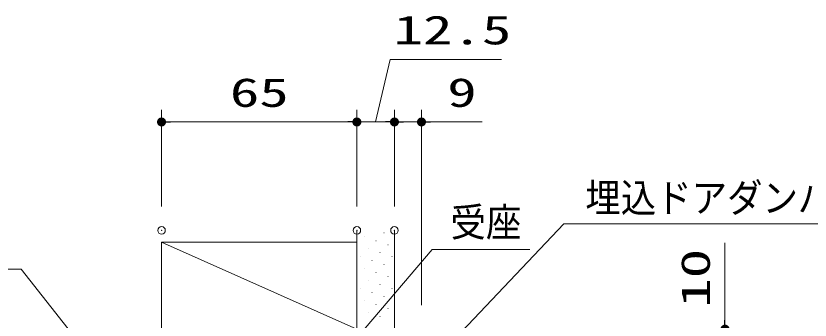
# Model space of a CAD drawing. Units: millimetres, scale not verified. Extents: x -1306 to 1306, y -607 to 607.
# Drawn here: x -116.3 to 148, y -125.4 to -24.1 of the extents above; entities that cross this region are included whole.
import ezdxf
from ezdxf.enums import TextEntityAlignment as Align

# ---------------------------------------------------------------- set-up
doc = ezdxf.new("R2010")
doc.units = ezdxf.units.MM
doc.header["$LTSCALE"] = 5
doc.header["$PDMODE"] = 32
doc.header["$PDSIZE"] = 2.5
for name, color, linetype, lineweight in [('0-1_線(黄)', 2, 'Continuous', 15), ('1-1_寸法線', 3, 'Continuous', 13), ('1-2_ハッチング', 6, 'Continuous', 9), ('1-4_DEFPOINTS', 7, 'Continuous', 5), ('1-5_0', 3, 'Continuous', 25)]:
    doc.layers.add(name, color=color, linetype=linetype, lineweight=lineweight)
doc.styles.add('ＭＳ ゴシック', font='')
doc.styles.get('ＭＳ ゴシック').set_extended_font_data('MS Gothic')

# ---------------------------------------------------------------- blocks, each defined once
blk = doc.blocks.new('_DOT')
at = {"layer": '1-5_0'}
blk.add_line((-2.5, 0), (-5, 0), dxfattribs=at)
for points in [[(0, 0), (-2.5, 0), (-2.48, 0.313)], [(0, 0), (-2.48, -0.313), (-2.5, 0)], [(0, 0), (-2.48, 0.313), (-2.421, 0.622)], [(0, 0), (-2.421, -0.622), (-2.48, -0.313)], [(0, 0), (-2.421, 0.622), (-2.324, 0.92)], [(0, 0), (-2.324, -0.92), (-2.421, -0.622)], [(0, 0), (-2.324, 0.92), (-2.191, 1.204)], [(0, 0), (-2.191, -1.204), (-2.324, -0.92)], [(0, 0), (-2.191, 1.204), (-2.023, 1.469)], [(0, 0), (-2.023, -1.469), (-2.191, -1.204)], [(0, 0), (-2.023, 1.469), (-1.822, 1.711)], [(0, 0), (-1.822, -1.711), (-2.023, -1.469)], [(0, 0), (-1.822, 1.711), (-1.594, 1.926)], [(0, 0), (-1.594, -1.926), (-1.822, -1.711)], [(0, 0), (-1.594, 1.926), (-1.34, 2.111)], [(0, 0), (-1.34, -2.111), (-1.594, -1.926)], [(0, 0), (-1.34, 2.111), (-1.064, 2.262)], [(0, 0), (-1.064, -2.262), (-1.34, -2.111)], [(0, 0), (-1.064, 2.262), (-0.773, 2.378)], [(0, 0), (-0.773, -2.378), (-1.064, -2.262)], [(0, 0), (-0.773, 2.378), (-0.468, 2.456)], [(0, 0), (-0.468, -2.456), (-0.773, -2.378)], [(0, 0), (-0.468, 2.456), (-0.157, 2.495)], [(0, 0), (-0.157, -2.495), (-0.468, -2.456)], [(0, 0), (-0.157, 2.495), (0.157, 2.495)], [(0, 0), (0.157, -2.495), (-0.157, -2.495)], [(0, 0), (0.157, 2.495), (0.468, 2.456)], [(0, 0), (0.468, 2.456), (0.773, 2.378)], [(0, 0), (0.773, 2.378), (1.064, 2.262)], [(0, 0), (1.064, 2.262), (1.34, 2.111)], [(0, 0), (1.34, 2.111), (1.594, 1.926)], [(0, 0), (1.594, 1.926), (1.822, 1.711)], [(0, 0), (1.822, 1.711), (2.023, 1.469)], [(0, 0), (2.023, 1.469), (2.191, 1.204)], [(0, 0), (2.191, 1.204), (2.324, 0.92)], [(0, 0), (2.324, 0.92), (2.421, 0.622)], [(0, 0), (2.421, 0.622), (2.48, 0.313)], [(0, 0), (2.48, 0.313), (2.5, 0)], [(0, 0), (0.468, -2.456), (0.157, -2.495)], [(0, 0), (0.773, -2.378), (0.468, -2.456)], [(0, 0), (1.064, -2.262), (0.773, -2.378)], [(0, 0), (1.34, -2.111), (1.064, -2.262)], [(0, 0), (1.594, -1.926), (1.34, -2.111)], [(0, 0), (1.822, -1.711), (1.594, -1.926)], [(0, 0), (2.023, -1.469), (1.822, -1.711)], [(0, 0), (2.191, -1.204), (2.023, -1.469)], [(0, 0), (2.324, -0.92), (2.191, -1.204)], [(0, 0), (2.421, -0.622), (2.324, -0.92)], [(0, 0), (2.48, -0.313), (2.421, -0.622)], [(0, 0), (2.5, 0), (2.48, -0.313)]]:
    blk.add_solid(points, dxfattribs=at)

msp = doc.modelspace()

# ---------------------------------------------------------------- linework, layer by layer
at = {"layer": '0-1_線(黄)'}
for p, q in [((-2.802, -128.401), (-2.802, -95.514)), ((9.698, -138.401), (9.698, -95.514)), ((-67.802, -128.401), (-67.802, -99.401)), ((-67.802, -99.401), (-2.802, -99.401)), ((-2.802, -128.401), (-67.802, -99.401))]:
    msp.add_line(p, q, dxfattribs=at)
at = {"layer": '1-1_寸法線'}
for p, q in [((-67.802, -87.514), (-67.802, -55.401)), ((-2.802, -87.514), (-2.802, -55.401)), ((-2.802, -87.514), (-2.802, -55.401)), ((9.698, -87.514), (9.698, -55.401)), ((9.698, -87.514), (9.698, -55.401)), ((18.698, -120.401), (18.698, -55.401)), ((-5.802, -59.401), (-64.802, -59.401)), ((-5.802, -59.401), (-8.802, -59.401)), ((9.698, -59.401), (-2.802, -59.401)), ((9.698, -59.401), (-2.802, -59.401)), ((6.698, -59.401), (3.698, -59.401)), ((9.698, -59.401), (18.698, -59.401)), ((12.698, -59.401), (15.698, -59.401)), ((21.698, -59.401), (38.888, -59.401)), ((119.698, -125.401), (119.698, -99.639))]:
    msp.add_line(p, q, dxfattribs=at)
for points in [[(3.448, -59.401), (8.265, -38.588), (45.313, -38.588)], [(203.47, -93.364), (66.018, -93.364), (-7.802, -171.346)], [(54.761, -101.905), (22.295, -101.905), (-6.995, -136.278)], [(-184.385, -108.447), (-114.518, -108.447), (-97.668, -129.852)]]:
    msp.add_lwpolyline(points, dxfattribs=at)
at = {"layer": '1-2_ハッチング'}
for p, q in [((-0.42, -97.62), (-0.37, -97.62)), ((6.209, -96.294), (6.259, -96.294)), ((3.557, -98.946), (3.607, -98.946)), ((7.535, -100.272), (7.585, -100.272)), ((0.905, -101.598), (0.955, -101.598)), ((4.883, -102.923), (4.933, -102.923)), ((-1.746, -104.249), (-1.696, -104.249)), ((2.231, -105.575), (2.281, -105.575)), ((8.86, -104.249), (8.91, -104.249)), ((-0.42, -108.227), (-0.37, -108.227)), ((6.209, -106.901), (6.259, -106.901)), ((3.557, -109.552), (3.607, -109.552)), ((7.535, -110.878), (7.585, -110.878)), ((0.905, -112.204), (0.955, -112.204)), ((4.883, -113.53), (4.933, -113.53)), ((-1.746, -114.856), (-1.696, -114.856)), ((2.231, -116.182), (2.281, -116.182)), ((8.86, -114.856), (8.91, -114.856)), ((-0.42, -118.833), (-0.37, -118.833)), ((6.209, -117.507), (6.259, -117.507)), ((3.557, -120.159), (3.607, -120.159)), ((7.535, -121.485), (7.585, -121.485)), ((0.905, -122.811), (0.955, -122.811)), ((4.883, -124.137), (4.933, -124.137))]:
    msp.add_line(p, q, dxfattribs=at)
at = {"layer": '1-4_DEFPOINTS'}
for p in [(-67.802, -59.401), (-2.802, -59.401), (9.698, -59.401), (-67.802, -95.514), (-2.802, -95.514), (9.698, -95.514)]:
    msp.add_point(p, dxfattribs=at)

# ---------------------------------------------------------------- block references
at = {"layer": '1-1_寸法線', "xscale": 0.6, "yscale": 0.6}
for p, rotation in [((-67.802, -59.401), 180), ((9.698, -59.401), 180), ((18.698, -59.401), 180), ((119.698, -128.401), 270)]:
    msp.add_blockref('_DOT', p, dxfattribs=dict(at, rotation=rotation))
for p in [(-2.802, -59.401), (-2.802, -59.401), (9.698, -59.401)]:
    msp.add_blockref('_DOT', p, dxfattribs=at)

# ---------------------------------------------------------------- texts
at = {"layer": '1-1_寸法線', "style": 'ＭＳ ゴシック'}
for s, width, p in [('12.5', 1.5, (9.408, -36.438)), ('65', 1.5, (-45.064, -57.251)), ('9', 1.5, (27.269, -57.251)), ('埋込ドアダンパー本体', 0.9, (73.227, -92.335)), ('受座', 0.9, (28.373, -100.456))]:
    msp.add_text(s, height=9.604, dxfattribs=dict(at, width=width)).set_placement(p, align=Align.BOTTOM_LEFT)
at = {"layer": '1-1_寸法線', "style": 'ＭＳ ゴシック', "width": 1.5}
msp.add_text('10', height=9.604, rotation=90, dxfattribs=at).set_placement((117.548, -121.258), align=Align.BOTTOM_LEFT)

doc.saveas('drawing.dxf')
